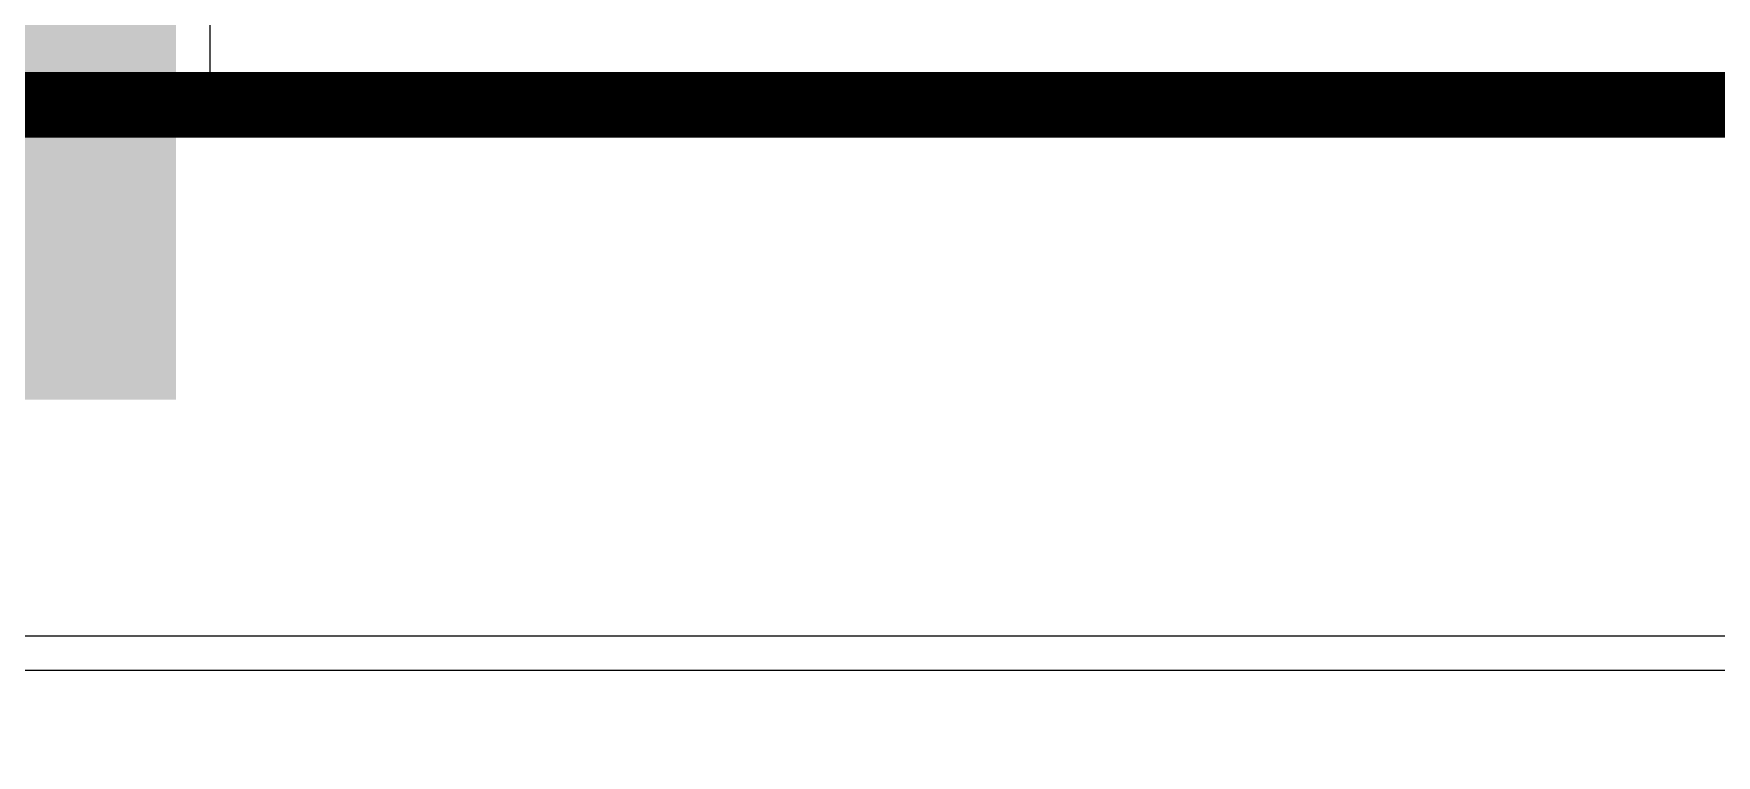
# Model space of a CAD drawing. Header units: inches. Extents: x -89 to 406, y -87 to 102.
# Drawn here: x -18.81 to -5.99, y -59.76 to -54.26 of the extents above; entities that cross this region are included whole.
import ezdxf

# ---------------------------------------------------------------- set-up
doc = ezdxf.new("R2010")
doc.units = ezdxf.units.IN
for name, color, linetype in [('Board_Outline', 56, 'Continuous'), ('Top Layer', 1, 'Continuous'), ('Top Overlay', 2, 'Continuous')]:
    doc.layers.add(name, color=color, linetype=linetype)

msp = doc.modelspace()

# ---------------------------------------------------------------- hatches: boundary and pattern name
at = {"layer": 'Top Layer'}
msp.add_hatch(color=1, dxfattribs=at).paths.add_polyline_path([(-20.0406, -57.04839999999999), (-17.7292, -57.04839999999999), (-17.7292, -38.78579999999999), (-20.0406, -38.78579999999999)])

# ---------------------------------------------------------------- linework, layer by layer
at = {"layer": 'Board_Outline'}
msp.add_lwpolyline([(87.3125, 0, 0.254, 0.254, 1), (-87.3125, 0, 0.254, 0.254, 1)], format="xyseb", close=True, dxfattribs=at)
at = {"layer": 'Top Layer'}
for p, q in [((-17.47022414, -54.70662414), (-17.47022414, -38.78579999999999)), ((36.79962414, -54.70662414), (-17.47022414, -54.70662414)), ((-20.0406, -54.9656), (37.0586, -54.9656)), ((43.26676386, -58.8518), (-20.01509586, -58.8518)), ((-20.01509586, -59.11077586), (43.26676386, -59.11077586))]:
    msp.add_line(p, q, dxfattribs=at)
at = {"layer": 'Top Overlay'}
msp.add_lwpolyline([(-38.49260018, -54.80159981999999, 0.499999, 0.499999, 0), (38.50740076, -54.80159981999999, 0.499999, 0.499999, 0)], format="xyseb", dxfattribs=at)

doc.saveas('drawing.dxf')
